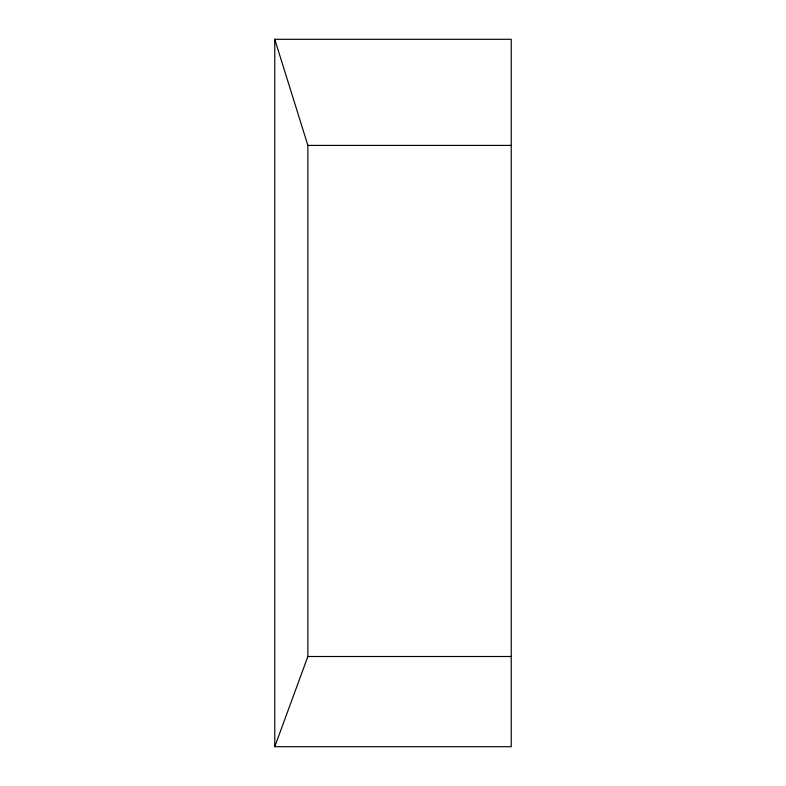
<?xml version="1.0" encoding="UTF-8"?>
<svg xmlns="http://www.w3.org/2000/svg" width="786" height="786" viewBox="0 0 786 786"><rect width="100%" height="100%" fill="white"/><g stroke="black" fill="none" stroke-linecap="round" stroke-linejoin="round"><path stroke-width="1.18" d="M274.766 746.7L307.876 656.507L307.876 145.41L274.766 39.3L511.234 39.3L511.234 746.7L274.766 746.7L274.766 39.3M307.876 145.41L511.234 145.41M307.876 656.507L511.234 656.507"/></g></svg>
